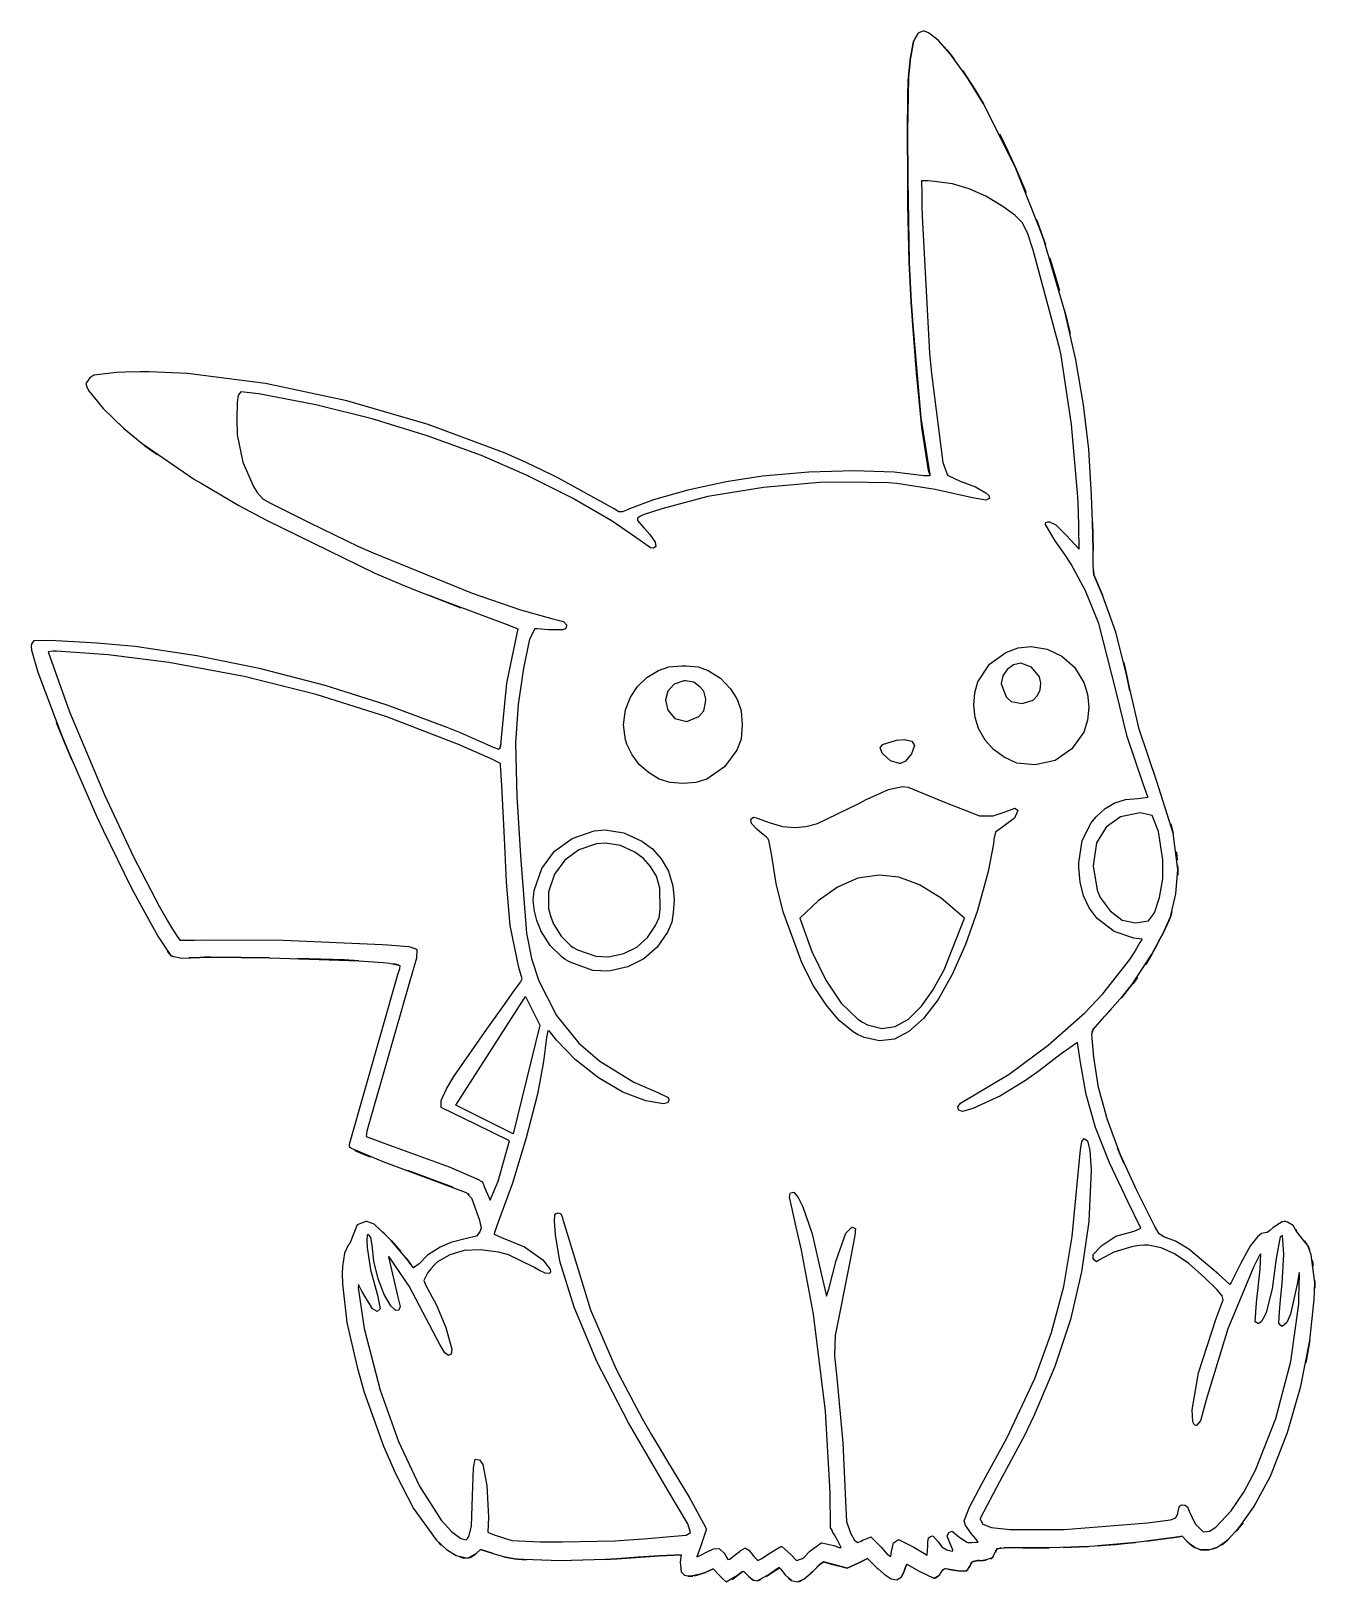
# Model space of a CAD drawing. Extents: x 3 to 91, y 189 to 295.
import ezdxf

# ---------------------------------------------------------------- set-up
doc = ezdxf.new("R2010")
doc.units = 0

msp = doc.modelspace()

# ---------------------------------------------------------------- linework, layer by layer
at = {"layer": 'Layer 1', "color": 7}
for points in [[(64.097933, 295.066595), (64.011666, 295.065651), (63.914527, 295.036817), (63.676761, 294.916279), (63.349528, 294.337836), (63.122763, 293.084112), (63.118987, 293.052442), (63.000104, 291.878503), (62.942672, 288.197152), (62.953781, 284.889939), (63.053993, 279.232958), (63.195801, 276.500543), (63.247088, 275.602657), (63.275213, 275.213156), (63.83957, 268.577372), (64.458135, 264.693558), (64.462152, 264.675833), (64.473503, 264.594293), (64.060367, 264.594777), (62.017341, 264.858806), (59.292315, 264.944589), (56.189652, 264.852452), (53.013714, 264.582724), (50.524626, 264.193111), (47.894321, 263.618489), (45.544198, 262.962946), (43.895658, 262.330567), (43.758575, 262.261081), (43.411854, 262.141016), (43.159198, 262.132509), (42.851474, 262.336004), (39.047695, 264.428626), (38.54451, 264.686482), (36.865497, 265.486282), (35.390687, 266.146638), (30.109365, 268.122417), (24.546218, 269.7376), (18.968186, 270.925045), (13.642212, 271.617613), (11.011662, 271.71688), (10.357925, 271.727988), (9.36361, 271.700808), (8.762815, 271.674574), (7.22301, 271.484078), (6.937029, 271.312254), (6.66712, 270.932679), (6.730698, 270.698222), (6.843671, 270.431385), (7.867294, 269.213249), (9.250873, 267.87245), (10.515569, 266.80534), (14.119871, 264.348742), (14.558768, 264.088287), (17.153866, 262.566681), (19.035666, 261.560076), (26.452255, 257.929304), (28.244007, 257.177009), (29.593079, 256.626319), (35.629398, 254.376052), (36.246738, 254.109689), (36.193087, 253.791801), (35.466114, 250.393077), (35.106597, 246.651029), (35.097852, 246.353704), (35.083435, 246.221586), (34.965025, 245.854538), (34.578123, 245.994693), (33.756815, 246.361504), (32.319822, 246.983335), (31.413901, 247.3518), (27.299561, 248.894678), (23.057885, 250.227544), (18.662273, 251.366173), (14.274324, 252.272942), (10.055636, 252.910224), (7.411143, 253.136882), (5.055939, 253.280817), (4.153799, 253.30847), (3.110797, 253.298076), (2.945354, 253.089618), (2.916046, 252.906921), (2.916288, 252.901487), (2.916046, 252.896054), (2.958353, 252.645762), (3.38496, 251.15299), (5.16796, 246.432569), (7.420124, 241.23986), (7.420124, 241.239618), (7.846495, 240.3155), (9.814131, 236.299343), (11.602768, 233.067661), (12.414859, 231.83109), (12.519088, 231.71008), (12.580302, 231.699686), (13.233714, 231.561967), (14.472501, 231.611292), (15.237795, 231.625945), (17.309618, 231.604674), (19.251451, 231.584112), (25.363401, 231.381561), (27.027288, 231.255825), (27.46075, 231.218245), (28.177829, 231.059893), (28.141904, 230.827563), (28.018294, 230.405445), (24.697846, 218.79723), (24.707773, 218.728926), (24.697846, 218.67693), (24.838, 218.546938), (26.997036, 217.633927), (32.646927, 215.53067), (32.714522, 215.493799), (33.073298, 215.117297), (33.168073, 214.886859), (33.554974, 213.796115), (33.595863, 213.687394), (33.730108, 213.079981), (33.657549, 212.810544), (33.421683, 212.505446), (32.826551, 212.375428), (31.655212, 212.080702), (30.928916, 211.765414), (30.056974, 211.217435), (29.496176, 210.618656), (29.105966, 210.341657), (28.691176, 210.889038), (27.573961, 212.214239), (27.390555, 212.408517), (27.285853, 212.519601), (26.410113, 213.344116), (25.900383, 213.523605), (25.894002, 213.524573), (25.888093, 213.524331), (25.882893, 213.524573), (25.86824, 213.524089), (25.862804, 213.524573), (25.837751, 213.522685), (25.259821, 213.286136), (24.975082, 212.604475), (24.74157, 212.010533), (24.641123, 211.901813), (24.372918, 211.342333), (24.239332, 210.447093), (24.213806, 209.960453), (24.239568, 209.257083), (24.552142, 206.609308), (25.253972, 203.541015), (25.729031, 201.828912), (27.043833, 198.139762), (27.86325, 196.266942), (29.109511, 193.860215), (30.653357, 191.710632), (31.356048, 191.048549), (32.039277, 190.632178), (32.819523, 190.46546), (33.430419, 190.794312), (33.685911, 191.049804), (34.486184, 190.788641), (34.549053, 190.769733), (35.515715, 190.510459), (36.012281, 190.407884), (39.158515, 190.295234), (43.030861, 190.412615), (45.956372, 190.610438), (47.429763, 190.689851), (47.361933, 190.185013), (47.445363, 189.520403), (47.665545, 189.295604), (48.016379, 189.217169), (49.034564, 189.460843), (49.637488, 189.720116), (50.032188, 189.289491), (50.2605, 189.054561), (50.527572, 188.838303), (51.404895, 189.352832), (51.541977, 189.477623), (51.675986, 189.540729), (51.746654, 189.519694), (52.053433, 189.212914), (52.347797, 188.968087), (52.630041, 188.909586), (53.558731, 189.401756), (54.159055, 189.805911), (54.239412, 189.717989), (54.567227, 189.323761), (54.984537, 188.928228), (55.386903, 188.825465), (55.844681, 189.023256), (56.428228, 189.529384), (56.961428, 190.057149), (57.19305, 190.201557), (57.702379, 190.057149), (58.391332, 189.884851), (58.812504, 189.760768), (59.104629, 189.911322), (59.547308, 190.108199), (60.186392, 190.431995), (60.865892, 189.768803), (60.915762, 189.721771), (61.332679, 189.354959), (61.826928, 189.043652), (62.215935, 188.976289), (62.508027, 189.152443), (62.711531, 189.57169), (62.77369, 189.763605), (62.898955, 190.039422), (63.738461, 189.564363), (64.740812, 189.080323), (65.136608, 189.286549), (65.357206, 189.656539), (65.357448, 189.659371), (65.514856, 189.760054), (65.568979, 189.743274), (66.420775, 189.593902), (66.994702, 189.592092), (67.20356, 189.912262), (67.347731, 190.185244), (67.363803, 190.19588), (67.668928, 190.282856), (67.720925, 190.286874), (67.722583, 190.286874), (67.876208, 190.289706), (67.879984, 190.289948), (67.945689, 190.290432), (68.06268, 190.295865), (68.118696, 190.298467), (68.760972, 190.494131), (68.987746, 190.944405), (69.097145, 191.114741), (69.822525, 191.186425), (70.837166, 191.159718), (74.663162, 191.239603), (77.206365, 191.389182), (80.120429, 191.73546), (81.520553, 191.924775), (81.751464, 191.954082), (81.775572, 191.933047), (82.056589, 191.624377), (82.520028, 191.236008), (83.028687, 191.037999), (83.043814, 191.035869), (83.5658, 191.027383), (84.129358, 191.187367), (84.842824, 191.67922), (85.6564, 192.555348), (86.662769, 193.974615), (87.789675, 196.068184), (88.961065, 199.072582), (89.87298, 202.2481), (90.493232, 205.359855), (90.789635, 208.172964), (90.827923, 209.337922), (90.803107, 209.488712), (90.576947, 211.246139), (90.339967, 211.863545), (90.016069, 212.276668), (89.557318, 212.880301), (89.355241, 213.236477), (88.961959, 213.482987), (88.810459, 213.519148), (88.78777, 213.521278), (88.752082, 213.524582), (88.746878, 213.523613), (88.736011, 213.524582), (88.583095, 213.503548), (87.973554, 213.105537), (87.743115, 212.893298), (87.558291, 212.768978), (87.412937, 212.732345), (87.18316, 212.701829), (86.894391, 212.470944), (86.430203, 211.865658), (85.755904, 210.657212), (85.097675, 209.338865), (85.008336, 209.198238), (84.218934, 209.923117), (82.198293, 211.622327), (81.279907, 212.168985), (80.481332, 212.47378), (80.176235, 212.678607), (79.870138, 213.187077), (78.645384, 215.642257), (77.497232, 218.120512), (76.622884, 220.473517), (76.024391, 222.694955), (75.703802, 224.778512), (75.570029, 226.080315), (75.551357, 226.356605), (75.642824, 226.663621), (76.454678, 227.59294), (77.820531, 229.134872), (78.306934, 229.739922), (79.663334, 231.841762), (80.409483, 233.234558), (80.939375, 234.398807), (81.311536, 235.970071), (81.440904, 237.624007), (81.122669, 240.130208), (80.000602, 243.656072), (78.810757, 247.254778), (77.92996, 250.977177), (77.208786, 253.899305), (76.278126, 256.422627), (75.691511, 257.812351), (75.653695, 258.499651), (75.650392, 258.671239), (75.642829, 259.508855), (75.60785, 261.447378), (75.546871, 263.239603), (75.345596, 266.423748), (74.98922, 269.461444), (74.452741, 272.543815), (73.711159, 275.861985), (72.223016, 280.918737), (70.3176, 285.767209), (68.143319, 290.074321), (67.001732, 291.92078), (65.848582, 293.506993), (65.02473, 294.437941), (64.376845, 294.94115), (64.098192, 295.066651), (64.097933, 295.066595)], [(63.676761, 294.916278), (63.349527, 294.337834), (63.122763, 293.084111), (63.118987, 293.05244), (63.000104, 291.878501), (62.987342, 291.67477), (63.00034, 291.878501), (63.119223, 293.05244), (63.122999, 293.084111), (63.349763, 294.337833), (63.676998, 294.916278), (63.676756, 294.916278), (63.676761, 294.916278)], [(65.024653, 294.43791), (65.624975, 293.780627), (65.024653, 294.43791), (65.024653, 294.43791)], [(65.624975, 293.780627), (65.84856, 293.506937), (66.136904, 293.137289), (65.848796, 293.506937), (65.624975, 293.780627), (65.624975, 293.780627)], [(66.713829, 292.343397), (67.57508, 291.02765), (66.713829, 292.343397), (66.713829, 292.343397)], [(62.987335, 291.67477), (62.958737, 290.557554), (62.987335, 291.67477), (62.987335, 291.67477)], [(62.958737, 290.557554), (62.942666, 288.19715), (62.953775, 284.889938), (62.96961, 283.190598), (62.954012, 284.889938), (62.942903, 288.19715), (62.958738, 290.557554), (62.958737, 290.557554)], [(67.575316, 291.027413), (68.143259, 290.07446), (67.575316, 291.027413), (67.575316, 291.027413)], [(69.254803, 288.009254), (69.793439, 286.907874), (69.254803, 288.009254), (69.254803, 288.009254)], [(69.793439, 286.907874), (70.317658, 285.76726), (69.793439, 286.907874), (69.793439, 286.907874)], [(63.905255, 284.802406), (63.90617, 283.881123), (63.916552, 283.097629), (63.935212, 282.394497), (64.446669, 273.003), (64.571697, 271.611387), (65.355425, 265.507718), (65.685168, 264.650394), (66.532198, 264.24066), (67.585612, 263.832388), (68.296291, 263.425498), (68.494826, 263.241147), (68.548599, 263.036066), (68.300311, 262.921842), (67.392735, 263.07854), (64.832928, 263.654568), (62.204205, 264.075689), (61.63106, 264.118703), (58.882816, 264.157464), (56.915697, 264.130521), (53.074577, 263.807671), (49.257627, 263.178938), (46.116512, 262.332154), (44.840711, 261.924219), (44.641472, 261.840788), (44.451053, 261.699794), (44.448669, 261.54214), (44.878764, 261.040989), (44.945415, 260.968666), (45.288828, 260.582476), (45.65473, 260.056386), (45.691323, 259.75006), (45.551235, 259.643451), (45.335456, 259.672347), (44.623273, 260.15705), (42.709193, 261.500252), (39.994254, 263.063647), (36.881326, 264.630825), (33.773276, 265.985375), (30.050299, 267.34677), (26.268057, 268.507182), (22.426615, 269.46659), (18.526037, 270.224973), (17.275665, 270.352575), (17.094424, 270.133405), (17.029487, 269.624651), (17.013433, 268.485221), (17.025736, 267.397314), (17.411466, 265.532829), (18.15784, 263.861795), (18.403639, 263.447714), (18.819374, 262.999363), (19.350447, 262.70842), (21.955231, 261.410163), (25.343505, 259.752423), (26.352711, 259.312581), (33.12735, 256.567523), (36.433716, 255.420591), (38.651043, 254.803547), (39.388478, 254.628478), (39.577289, 254.386866), (39.582, 254.362288), (39.579713, 254.341963), (39.582, 254.299895), (39.514206, 254.118721), (39.309729, 254.045821), (38.909832, 254.038732), (38.361269, 254.056222), (37.599994, 254.120508), (37.40477, 254.127126), (37.055832, 253.417441), (36.629787, 251.430404), (36.28308, 248.936519), (36.100132, 246.305685), (36.178363, 242.57447), (36.209784, 242.279033), (36.431713, 238.568385), (36.846888, 233.266892), (37.196729, 231.528282), (37.700425, 229.999375), (38.902724, 227.621953), (40.427873, 225.741577), (41.861555, 224.495788), (44.205653, 223.059033), (45.846373, 222.36063), (46.535326, 222.020053), (46.600559, 221.866663), (46.591595, 221.809466), (46.495535, 221.6391), (46.220732, 221.579635), (45.027447, 221.783488), (43.453184, 222.379218), (41.780882, 223.358024), (40.200568, 224.590731), (38.902271, 225.948167), (38.417758, 226.557704), (38.295332, 226.586289), (38.225136, 226.129432), (38.014787, 224.47807), (37.593039, 222.241498), (36.821774, 219.252216), (35.878119, 216.140377), (34.939201, 213.536134), (34.649912, 212.773679), (34.626266, 212.651724), (35.134887, 212.43263), (36.705973, 211.781594), (37.960183, 210.893065), (38.466452, 210.22888), (38.49813, 210.044476), (38.391515, 209.965163), (38.114181, 209.973064), (37.74156, 210.167006), (37.33859, 210.392242), (35.564092, 211.258221), (35.464118, 211.287035), (34.92312, 211.422697), (33.692421, 211.588015), (32.57426, 211.52629), (31.588888, 211.243485), (30.756553, 210.745561), (30.498222, 210.503069), (30.288349, 210.28752), (30.088633, 210.026592), (29.804782, 209.475903), (29.897191, 209.246884), (29.931951, 209.189216), (30.690702, 207.782008), (31.327818, 206.259692), (31.737054, 204.768704), (31.696139, 204.434153), (31.495386, 204.329912), (31.242416, 204.51218), (30.920589, 205.086225), (28.801265, 209.093733), (27.449831, 211.1041), (27.386962, 211.087543), (28.04519, 208.337881), (28.195268, 207.690525), (28.100732, 207.446615), (27.899903, 207.411935), (27.561623, 207.736851), (27.093687, 208.50951), (26.679596, 209.596819), (26.383846, 210.791472), (26.27093, 211.886162), (26.18041, 212.420071), (26.103596, 212.535879), (25.986603, 212.629473), (25.932951, 212.585292), (25.910265, 212.25677), (25.94475, 211.744372), (26.168, 210.211092), (26.651193, 208.47025), (26.830584, 207.532424), (26.615011, 207.361176), (26.291186, 207.545088), (25.560925, 208.746775), (25.351279, 209.206155), (25.30945, 208.970598), (25.726295, 206.194271), (26.832472, 201.970465), (28.081501, 198.448406), (29.524018, 195.381239), (30.999672, 193.06476), (31.699815, 192.280464), (32.34811, 191.794763), (32.708066, 191.718663), (32.794805, 191.809892), (32.892652, 191.949808), (33.076648, 192.655725), (33.147201, 194.724762), (33.21124, 196.648897), (33.339585, 197.230043), (33.617443, 197.197219), (33.844832, 196.876443), (34.13395, 195.427422), (34.237707, 193.260355), (34.199655, 192.246186), (34.247161, 192.217327), (34.620591, 192.059922), (35.841754, 191.676187), (37.791659, 191.570446), (39.279465, 191.565461), (42.903475, 191.63877), (45.153408, 191.807953), (46.690138, 191.929675), (47.787105, 192.038524), (48.087185, 192.213997), (47.898577, 192.806011), (46.540531, 195.072621), (43.826192, 199.735786), (41.672921, 203.939255), (40.09996, 207.642227), (39.126552, 210.803898), (38.831591, 212.609354), (38.755248, 213.532055), (38.78548, 213.950864), (38.845037, 214.064545), (38.967701, 214.091484), (39.002918, 214.106622), (39.168374, 214.066252), (39.276374, 213.858221), (39.339951, 213.635821), (39.348458, 213.578147), (41.237346, 207.476133), (42.966464, 203.459885), (43.369201, 202.645194), (43.991028, 201.486148), (44.770502, 200.03403), (45.387842, 198.944942), (45.99549, 197.916357), (46.507656, 197.06929), (47.977026, 194.634438), (49.096606, 192.582945), (49.141748, 192.4383), (49.139461, 192.418222), (49.141748, 192.395766), (48.783918, 191.291077), (48.502665, 190.559347), (48.792187, 190.659559), (49.12402, 190.838707), (49.662205, 191.090447), (50.043177, 191.116178), (50.390135, 190.810108), (50.444254, 190.712969), (50.500271, 190.604017), (50.632389, 190.366487), (50.778452, 190.384233), (51.162044, 190.712992), (51.466458, 190.943666), (51.478258, 190.951716), (51.64181, 191.056181), (51.798744, 191.140084), (51.818822, 191.133727), (51.852392, 191.139855), (52.076919, 191.007029), (52.372118, 190.648491), (52.440896, 190.542845), (52.697571, 190.29539), (52.96653, 190.435544), (53.451753, 190.776826), (54.260772, 191.246923), (54.287711, 191.254973), (54.303535, 191.261102), (54.303535, 191.260864), (54.30628, 191.259492), (54.311951, 191.260864), (54.319726, 191.258577), (54.334133, 191.260864), (54.950764, 190.715608), (55.334933, 190.290887), (55.736856, 190.427741), (55.849591, 190.533149), (56.245477, 190.947229), (56.994459, 191.48492), (57.054254, 191.502894), (57.078586, 191.499235), (57.896112, 191.321505), (58.256068, 191.181823), (58.392915, 191.185482), (58.173583, 191.64163), (57.930144, 192.065639), (57.793773, 192.271497), (57.792401, 192.320658), (57.672811, 192.531716), (57.642305, 194.95191), (57.318021, 200.534102), (56.488459, 207.177925), (55.668096, 211.559566), (55.303887, 213.136237), (55.028543, 214.376588), (54.864277, 215.188443), (54.864277, 215.189358), (54.86382, 215.191188), (54.898808, 215.441949), (54.917971, 215.479773), (55.150554, 215.529254), (55.438881, 215.167794), (55.760785, 214.528477), (55.763529, 214.523264), (56.4095, 212.682009), (57.012625, 209.957503), (57.378019, 208.40021), (57.551025, 208.884253), (58.05492, 210.846338), (58.720947, 212.718279), (59.116353, 213.140866), (59.36641, 213.044674), (59.35955, 212.884428), (59.345829, 212.695118), (59.013525, 210.865079), (57.990043, 205.708449), (57.938566, 204.311336), (58.090824, 202.800436), (58.516891, 198.360282), (58.701308, 194.380324), (58.751375, 192.972713), (59.029359, 192.171897), (59.303872, 191.682705), (59.530182, 191.525483), (59.765109, 191.616717), (59.858232, 191.681237), (60.289802, 191.860861), (60.41719, 191.921603), (60.426886, 191.927045), (60.427343, 191.926588), (60.428258, 191.926826), (60.559905, 191.781472), (61.143446, 191.201), (61.547601, 190.720982), (61.787729, 190.560028), (61.848, 190.906515), (61.980489, 191.508447), (62.316675, 191.745546), (63.371022, 191.203602), (64.273393, 190.65906), (64.333898, 191.291758), (64.333898, 191.3525), (64.336642, 191.541815), (64.381923, 191.84005), (64.517916, 191.949986), (64.654054, 191.987581), (64.70156, 191.960872), (65.038356, 191.582241), (65.283993, 191.237297), (65.619299, 191.030844), (65.994142, 190.939143), (66.006674, 190.9396), (66.043765, 191.024212), (65.839563, 191.507308), (65.650195, 191.968042), (65.769839, 192.209968), (66.004909, 192.298593), (66.429251, 191.944077), (66.991758, 191.541578), (66.991992, 191.541578), (67.064314, 191.52836), (67.101406, 191.52246), (67.102321, 191.52246), (67.334179, 191.525661), (67.767167, 191.563942), (67.753949, 191.584981), (67.604104, 191.781147), (67.296616, 192.152213), (66.911135, 192.714958), (66.879714, 192.776171), (66.809519, 192.984864), (66.81272, 193.004027), (66.809519, 193.022459), (67.189091, 193.944451), (68.021271, 195.557519), (69.749862, 198.731476), (71.648965, 202.757604), (72.801365, 205.924216), (73.630732, 209.054563), (74.209278, 212.48521), (74.609214, 216.552725), (74.774184, 218.436413), (74.870851, 219.002231), (75.023575, 219.205886), (75.254206, 219.050917), (75.430461, 218.391074), (75.508419, 217.054468), (75.349218, 213.523937), (74.851044, 210.063754), (74.099278, 206.810195), (73.036014, 203.593299), (71.603348, 200.243108), (70.923382, 198.824784), (70.809225, 198.619635), (69.244133, 195.678531), (67.930042, 193.211065), (67.916824, 193.174431), (67.905939, 193.126216), (68.086271, 192.778549), (68.689887, 192.550481), (69.97445, 192.420482), (71.946999, 192.411014), (73.65603, 192.428486), (79.372797, 192.867144), (80.94167, 193.072769), (81.309405, 193.214677), (81.449111, 193.505285), (81.451855, 193.553024), (81.484465, 193.786772), (81.554804, 194.019776), (81.713488, 194.099697), (81.930217, 194.093066), (82.105049, 193.977887), (82.223997, 193.681583), (82.632642, 192.815848), (83.161823, 192.279336), (83.228945, 192.25569), (83.250441, 192.250019), (83.251356, 192.250019), (83.616172, 192.311902), (84.055913, 192.581014), (85.099827, 193.693868), (85.959213, 194.977315), (86.766047, 196.488751), (88.166413, 200.019466), (89.189639, 203.933773), (89.724436, 207.879433), (89.741679, 208.323767), (89.78682, 209.857423), (89.783618, 209.927148), (89.764226, 210.02216), (89.616746, 209.215034), (89.153033, 207.164245), (88.902976, 206.609065), (88.591473, 206.327103), (88.492917, 206.385956), (88.373559, 206.560379), (88.410194, 207.325437), (88.488658, 208.15383), (88.59478, 209.270338), (88.708993, 211.276392), (88.626475, 212.556039), (88.465992, 212.459372), (88.17694, 210.981257), (87.910742, 208.908718), (87.492716, 207.291638), (87.414485, 207.088849), (87.41357, 207.086105), (87.186313, 206.662584), (86.961913, 206.508711), (86.960998, 206.508711), (86.736233, 206.64414), (86.825098, 207.973356), (87.076806, 210.260014), (87.14086, 211.312706), (87.042065, 211.201151), (86.659891, 210.441527), (84.876638, 206.167101), (83.398772, 201.305285), (82.997725, 199.854513), (82.722346, 199.550646), (82.716217, 199.551104), (82.711644, 199.550646), (82.584255, 199.582067), (82.560152, 199.602648), (82.482392, 199.799286), (82.440086, 200.611379), (82.86656, 203.151166), (84.08081, 206.865127), (84.562488, 208.156529), (84.487291, 208.427683), (84.120514, 208.870299), (83.27652, 209.677425), (82.193239, 210.631252), (81.216796, 211.304427), (80.303672, 211.716503), (79.410351, 211.887036), (79.165256, 211.890695), (78.823265, 211.877934), (78.372313, 211.816246), (77.055296, 211.412954), (76.090379, 210.892127), (75.888074, 210.753012), (75.735856, 210.86281), (75.656212, 210.974132), (75.652402, 211.251042), (76.152068, 211.783622), (76.216587, 211.841762), (76.230537, 211.85498), (76.245904, 211.867969), (77.200614, 212.506572), (78.4567, 212.857321), (78.910484, 213.055143), (78.023708, 214.895106), (76.759538, 217.53574), (75.814472, 219.956931), (75.164949, 222.227994), (74.787406, 224.418247), (74.567603, 225.772522), (73.465041, 225.004862), (71.95053, 223.832108), (71.016011, 223.166082), (69.293059, 222.124361), (67.419989, 221.265377), (66.698826, 221.058083), (66.452622, 221.141057), (66.408899, 221.258996), (66.381732, 221.386152), (66.40181, 221.405041), (66.576233, 221.635006), (69.895263, 223.608976), (72.574611, 225.602221), (75.0715, 227.803905), (76.315158, 229.123672), (78.156544, 231.47367), (78.493101, 231.981582), (78.521915, 232.041144), (78.805771, 232.539836), (78.998155, 232.818016), (79.016358, 232.857029), (78.428326, 232.926753), (77.087954, 233.373806), (75.927065, 234.26637), (75.376691, 235.008131), (74.987384, 235.835091), (74.754344, 236.76027), (74.672769, 237.79669), (74.671854, 237.887211), (74.671621, 237.908021), (74.672993, 237.977979), (74.67528, 238.097098), (74.904093, 239.627705), (75.50344, 240.821473), (75.83267, 241.222321), (75.840445, 241.231057), (75.871637, 241.263895), (76.474885, 241.811962), (77.13186, 242.192679), (77.86546, 242.417792), (78.698584, 242.499046), (79.385886, 242.576331), (79.391329, 242.597141), (79.079588, 243.493132), (77.983573, 246.740044), (77.217172, 249.830312), (76.047488, 254.489191), (75.13594, 256.719549), (74.133313, 258.555311), (73.706939, 259.20952), (73.041384, 260.137656), (72.390012, 261.25487), (72.417549, 261.399003), (72.5616, 261.447256), (72.582181, 261.445838), (72.597548, 261.447256), (72.609851, 261.444421), (72.668704, 261.447256), (73.092815, 261.230978), (73.823497, 260.511322), (74.685927, 259.575386), (74.669371, 261.05232), (74.63795, 262.173788), (74.601544, 263.153212), (74.163317, 268.102347), (73.451476, 272.830217), (73.360955, 273.28164), (71.545337, 280.047079), (71.143403, 281.234578), (70.790982, 281.944565), (70.294474, 282.455444), (69.460281, 283.045618), (68.29202, 283.755344), (67.162755, 284.264289), (66.012866, 284.594406), (64.782732, 284.767647), (64.347143, 284.802132), (63.905255, 284.802406)], [(70.317658, 285.76726), (71.071607, 283.994653), (70.317658, 285.76726), (70.317658, 285.76726)], [(62.969609, 283.190598), (63.053985, 279.232956), (63.120871, 277.858832), (63.054221, 279.232956), (62.969609, 283.190598), (62.969609, 283.190598)], [(71.77994, 282.163431), (72.381446, 280.449674), (71.77994, 282.163431), (71.77994, 282.163431)], [(72.687279, 279.510429), (73.028565, 278.395577), (72.687279, 279.510429), (72.687279, 279.510429)], [(73.028565, 278.395577), (73.338181, 277.302469), (73.028565, 278.395577), (73.028565, 278.395577)], [(63.120871, 277.858594), (63.195793, 276.500542), (63.247081, 275.602656), (63.275206, 275.213155), (63.540862, 271.655178), (63.275443, 275.213155), (63.247318, 275.602656), (63.196031, 276.500542), (63.120871, 277.858594), (63.120871, 277.858594)], [(73.711138, 275.861929), (74.065186, 274.353559), (73.711138, 275.861929), (73.711138, 275.861929)], [(63.540862, 271.655178), (63.917363, 267.907413), (63.540862, 271.655178), (63.540862, 271.655178)], [(63.917363, 267.907413), (64.383441, 264.971975), (63.917363, 267.907413), (63.917363, 267.907413)], [(10.718105, 266.658079), (11.54934, 266.06272), (10.718105, 266.658079), (10.718105, 266.658079)], [(64.383441, 264.971739), (64.458127, 264.693557), (64.462375, 264.676068), (64.458357, 264.693557), (64.383435, 264.971739), (64.383441, 264.971739)], [(75.607828, 261.447322), (75.642807, 259.508799), (75.607828, 261.447322), (75.607828, 261.447322)], [(75.668569, 258.113402), (75.691258, 257.812296), (76.277873, 256.422571), (75.691494, 257.812296), (75.668569, 258.113402), (75.668569, 258.113402)], [(30.123903, 256.415954), (32.347461, 255.543594), (30.123903, 256.415954), (30.123903, 256.415954)], [(71.400061, 252.905678), (71.400299, 252.905678), (72.491968, 252.730853), (73.498611, 252.248126), (74.360776, 251.480322), (75.019013, 250.450266), (75.269965, 249.648729), (75.351776, 248.750947), (75.264725, 247.852092), (75.009088, 247.047336), (74.181734, 245.897785), (73.043154, 245.098889), (71.683641, 244.794599), (70.420884, 244.909338), (69.553607, 245.318266), (68.833393, 245.844662), (68.250824, 246.497042), (67.796483, 247.28392), (67.559618, 248.042454), (67.473527, 248.894113), (67.539343, 249.741302), (67.758202, 250.486427), (68.539991, 251.6905), (69.66269, 252.506488), (70.524963, 252.812825), (71.400074, 252.905678), (71.400061, 252.905678)], [(4.429159, 252.577391), (4.093782, 252.532488), (5.539282, 248.438952), (7.936319, 242.751491), (9.94343, 238.496863), (11.695421, 235.124798), (12.234058, 234.166409), (12.2572, 234.114179), (12.600852, 233.546233), (12.684279, 233.41766), (12.900774, 233.091265), (13.098596, 232.799612), (14.120092, 232.786394), (14.89271, 232.8228), (20.185279, 232.778576), (26.984714, 232.486242), (27.333798, 232.461636), (28.783939, 232.360131), (29.277043, 232.20331), (29.338732, 232.140913), (29.306645, 231.546413), (28.844294, 229.902231), (25.914533, 219.703135), (25.869849, 219.343888), (27.029133, 218.903574), (31.544448, 217.271356), (33.598642, 216.378439), (33.67971, 216.306117), (33.837115, 216.23261), (33.936618, 215.916853), (34.074882, 215.589512), (34.3585, 214.979732), (34.894298, 216.280587), (35.682279, 219.041125), (33.356388, 220.177011), (31.012295, 221.331332), (30.997774, 221.817562), (31.376033, 222.615878), (31.873545, 223.450423), (34.138222, 226.700437), (35.225893, 228.216604), (35.989057, 229.287494), (36.43481, 229.906723), (36.555347, 230.147088), (36.330815, 230.917342), (35.726929, 233.802882), (35.474056, 236.761502), (35.345959, 239.786751), (35.14719, 243.394594), (35.073212, 244.779585), (35.066352, 244.885235), (34.378112, 245.232664), (32.188588, 246.204288), (27.289013, 248.085761), (22.444615, 249.62153), (17.513814, 250.851696), (12.35503, 251.816355), (8.190914, 252.325017), (4.656014, 252.576922), (4.429123, 252.577379), (4.429159, 252.577391)], [(77.746301, 251.820409), (77.929707, 250.977121), (78.167708, 249.869832), (77.929943, 250.977121), (77.746301, 251.820409), (77.746301, 251.820409)], [(47.541038, 251.586152), (47.541276, 251.586152), (47.784239, 251.583316), (48.599831, 251.51114), (49.290952, 251.260229), (50.119701, 250.731582), (50.820593, 250.001443), (51.189298, 249.431374), (51.294944, 249.225514), (51.55204, 248.493025), (51.605976, 247.531377), (51.539448, 246.560085), (51.253109, 245.794696), (50.407806, 244.660287), (49.202325, 243.82545), (48.449015, 243.596726), (47.568691, 243.520484), (46.688367, 243.596726), (45.935059, 243.82545), (45.191834, 244.268914), (44.56848, 244.830675), (44.076073, 245.487487), (43.725686, 246.216104), (43.628547, 246.518866), (43.487587, 247.536726), (43.630377, 248.570596), (43.969136, 249.442717), (44.450664, 250.175224), (45.083137, 250.777944), (45.874729, 251.260701), (46.591104, 251.522243), (47.510962, 251.584734), (47.540965, 251.586152), (47.541038, 251.586152)], [(70.706214, 251.766194), (70.203788, 251.649791), (69.77103, 251.339565), (69.467059, 250.896168), (69.350996, 250.380251), (69.351238, 250.359453), (69.694888, 249.464641), (69.711432, 249.444551), (69.820625, 249.332286), (70.045391, 249.133281), (70.791623, 248.992545), (71.537454, 249.231602), (71.847808, 249.548775), (72.030561, 249.946824), (72.075303, 250.387399), (71.971625, 250.832148), (71.432858, 251.479123), (70.70622, 251.766194), (70.706214, 251.766194)], [(47.726367, 250.552312), (47.616702, 250.547109), (46.962471, 250.31791), (46.529684, 249.846134), (46.368489, 249.222724), (46.52903, 248.538626), (47.014015, 247.977065), (47.82326, 247.770087), (48.647413, 248.1106), (48.987759, 248.501813), (49.111838, 249.075845), (49.130036, 249.298957), (48.996972, 249.855792), (48.745734, 250.130192), (48.312037, 250.471242), (47.726367, 250.552309), (47.726367, 250.552312)], [(4.664061, 247.687871), (5.700917, 245.147843), (4.664061, 247.687871), (4.664061, 247.687871)], [(62.707448, 246.525719), (62.707681, 246.525719), (63.235891, 246.412852), (63.421451, 246.1296), (63.21581, 245.561192), (62.79017, 245.058001), (62.506081, 244.912649), (62.464965, 244.900849), (62.436608, 244.895636), (62.380358, 244.890925), (61.775778, 245.071729), (61.196728, 245.604219), (61.073593, 245.998448), (61.077252, 246.015466), (61.221188, 246.178073), (61.225304, 246.182555), (62.186057, 246.49997), (62.707439, 246.525733), (62.707448, 246.525719)], [(35.056951, 246.084725), (34.997864, 245.901792), (35.056951, 246.084725), (35.056951, 246.084725)], [(62.58289, 243.320611), (62.583128, 243.320611), (62.985628, 243.271687), (65.472239, 242.239559), (67.873763, 241.305753), (68.794338, 241.304838), (69.488253, 241.528423), (70.29785, 241.822004), (70.480436, 241.670232), (70.268987, 241.157154), (69.550884, 240.614229), (68.971126, 240.190933), (68.850822, 239.697204), (68.81373, 239.37884), (68.461362, 237.492532), (67.718023, 234.825373), (66.910517, 232.497734), (66.005098, 230.442081), (65.03486, 228.724933), (64.032895, 227.412812), (63.037155, 226.524053), (62.039484, 226.016863), (61.019802, 225.884857), (59.958033, 226.121648), (59.566167, 226.303636), (59.204084, 226.517058), (58.263341, 227.296627), (57.357453, 228.356651), (56.503623, 229.663048), (55.719058, 231.181733), (54.42654, 234.719636), (53.952998, 236.670686), (53.617541, 238.69769), (53.431066, 239.631733), (53.422559, 239.651811), (53.386611, 239.731223), (53.379293, 239.742794), (53.28783, 239.847259), (52.810406, 240.22518), (52.810173, 240.22518), (52.60786, 240.403857), (52.263049, 240.778521), (52.205593, 241.037978), (52.208337, 241.050052), (52.209252, 241.052796), (52.20949, 241.053711), (52.229568, 241.101455), (52.394067, 241.2071), (52.595433, 241.163148), (52.597263, 241.162691), (52.650911, 241.144945), (53.534142, 240.823513), (54.36949, 240.582144), (55.237497, 240.512951), (55.975792, 240.565065), (56.76444, 240.785299), (59.518459, 242.113496), (59.747007, 242.230727), (60.063001, 242.392861), (61.630566, 243.115594), (62.582698, 243.320762), (62.58289, 243.320611)], [(78.878879, 241.509651), (77.518935, 241.248014), (76.547801, 240.529578), (75.880572, 239.448463), (75.650754, 237.871053), (75.919806, 236.213336), (76.13961, 235.715824), (76.814914, 234.809483), (77.639945, 234.167747), (78.540562, 233.985545), (79.444695, 234.116459), (79.85454, 234.652911), (80.197068, 235.701856), (80.410098, 237.000574), (80.431447, 238.286342), (80.119152, 240.229111), (79.685061, 241.323172), (78.878879, 241.509651), (78.878879, 241.509651)], [(42.221571, 240.343582), (43.518166, 240.144225), (44.736543, 239.581126), (45.465774, 239.042825), (46.067415, 238.359211), (46.571545, 237.518286), (46.864378, 236.509794), (46.965773, 235.58211), (46.888481, 234.669592), (46.788635, 234.012182), (46.494489, 233.344862), (45.799305, 232.302088), (44.889155, 231.502113), (43.779678, 230.955359), (42.48651, 230.672247), (41.397422, 230.721647), (39.840129, 231.272098), (39.485135, 231.457868), (39.29582, 231.616691), (38.461115, 232.413676), (37.834249, 233.420496), (37.819339, 233.448166), (37.55439, 234.146098), (37.392732, 234.776674), (37.303456, 235.503933), (37.380429, 236.202086), (37.89635, 237.702454), (38.767022, 238.897132), (39.967959, 239.761763), (41.474674, 240.271987), (42.221534, 240.3436), (42.221571, 240.343582)], [(80.957083, 240.762175), (81.122527, 240.130183), (80.957083, 240.762175), (80.957083, 240.762175)], [(42.247119, 239.437355), (41.645851, 239.379685), (40.432869, 238.968927), (39.466042, 238.272849), (38.765095, 237.311067), (38.349747, 236.103198), (38.359669, 234.95573), (38.489661, 234.448056), (38.703083, 233.886021), (38.714905, 233.863804), (39.219632, 233.053282), (39.89168, 232.411684), (40.044124, 232.28382), (40.329868, 232.134212), (41.583456, 231.69106), (42.460306, 231.651354), (43.501367, 231.879254), (44.394551, 232.319381), (45.127267, 232.963362), (45.686924, 233.802827), (45.923724, 234.340136), (46.004104, 234.869464), (45.984723, 236.350891), (45.748847, 237.162745), (45.343038, 237.839644), (44.858714, 238.389976), (44.271675, 238.823324), (43.290882, 239.276634), (42.247121, 239.437118), (42.247119, 239.437355)], [(81.356748, 238.840433), (81.411344, 238.260435), (81.356748, 238.840433), (81.356748, 238.840433)], [(60.989592, 237.253374), (59.527551, 237.030783), (58.142104, 236.426927), (56.822556, 235.494873), (55.558211, 234.287687), (56.380346, 232.009903), (57.33954, 230.046556), (58.399547, 228.477198), (59.524125, 227.381382), (59.852404, 227.16796), (60.207681, 226.985971), (61.170322, 226.749181), (62.094802, 226.881187), (62.999326, 227.388378), (63.902099, 228.27714), (64.679015, 229.371418), (65.437987, 230.768638), (66.827892, 234.304701), (65.244986, 235.656117), (63.748939, 236.574902), (62.332793, 237.095755), (60.989592, 237.253374), (60.989592, 237.253374)], [(81.42978, 237.936403), (81.440647, 237.623952), (81.438517, 237.250522), (81.440876, 237.623952), (81.429768, 237.936403), (81.42978, 237.936403)], [(80.846473, 234.163586), (80.577273, 233.573898), (80.846473, 234.163586), (80.846473, 234.163586)], [(81.047605, 234.736256), (80.939122, 234.398751), (80.846473, 234.163586), (80.939358, 234.398751), (81.047605, 234.736256), (81.047605, 234.736256)], [(80.242605, 232.894162), (79.869412, 232.197174), (80.242605, 232.894162), (80.242605, 232.894162)], [(80.577273, 233.573898), (80.40923, 233.234503), (80.242605, 232.894162), (80.409466, 233.234503), (80.577273, 233.573898), (80.577273, 233.573898)], [(12.250347, 232.025348), (12.414846, 231.831307), (12.250347, 232.025348), (12.250347, 232.025348)], [(12.477714, 231.750712), (12.519074, 231.71006), (12.580288, 231.699665), (12.643394, 231.665394), (12.580288, 231.699901), (12.519074, 231.710296), (12.477714, 231.750711), (12.477714, 231.750712)], [(14.799357, 231.620958), (14.472488, 231.611507), (13.754937, 231.576055), (14.472488, 231.611271), (14.799357, 231.620964), (14.799357, 231.620958)], [(15.237782, 231.626156), (14.799357, 231.620953), (15.237782, 231.625914), (17.309605, 231.604643), (19.251438, 231.584081), (17.309605, 231.604879), (15.237782, 231.62615), (15.237782, 231.626156)], [(79.869412, 232.197174), (79.663081, 231.841707), (79.247817, 231.123918), (79.663317, 231.841707), (79.869412, 232.197174), (79.869412, 232.197174)], [(24.377582, 231.437551), (25.363388, 231.381537), (24.377582, 231.437551), (24.377582, 231.437551)], [(27.726156, 231.179932), (28.088004, 231.100756), (27.726156, 231.179932), (27.726156, 231.179932)], [(78.135802, 229.53708), (77.820278, 229.134816), (77.583222, 228.844818), (77.820514, 229.134816), (78.135802, 229.53708), (78.135802, 229.53708)], [(78.407838, 229.847877), (78.306681, 229.739866), (78.135802, 229.537317), (78.306917, 229.739866), (78.407838, 229.847877), (78.407838, 229.847877)], [(78.689328, 230.232651), (78.407838, 229.847877), (78.689328, 230.232651), (78.689328, 230.232651)], [(76.855506, 228.023036), (76.454425, 227.592885), (76.148591, 227.26956), (76.454661, 227.592885), (76.855506, 228.023036), (76.855506, 228.023036)], [(75.691258, 226.738723), (75.642571, 226.663565), (75.587265, 226.517739), (75.642807, 226.663565), (75.691258, 226.738723), (75.691258, 226.738723)], [(24.732813, 218.621364), (24.776773, 218.586384), (24.732813, 218.621364), (24.732813, 218.621364)], [(25.089225, 218.386198), (25.509451, 218.192156), (25.089225, 218.386198), (25.089225, 218.386198)], [(25.509451, 218.192156), (26.133409, 217.9473), (25.509451, 218.192156), (25.509451, 218.192156)], [(77.323475, 218.54715), (77.758591, 217.51242), (77.323475, 218.54715), (77.323475, 218.54715)], [(28.71598, 217.014672), (31.793699, 215.868387), (28.71598, 217.014672), (28.71598, 217.014672)], [(32.81803, 215.424762), (32.909733, 215.343457), (32.81803, 215.424762), (32.81803, 215.424762)], [(26.998441, 212.810757), (27.285604, 212.519577), (27.390306, 212.408493), (27.573712, 212.214215), (28.232885, 211.472793), (27.573948, 212.214215), (27.390542, 212.408493), (27.28584, 212.519577), (26.998441, 212.810757), (26.998441, 212.810757)], [(80.134358, 212.732525), (80.213771, 212.63964), (80.134358, 212.732525), (80.134358, 212.732525)], [(89.540994, 212.960364), (89.557066, 212.880243), (89.540994, 212.960364), (89.540994, 212.960364)], [(90.105156, 212.193653), (90.267054, 211.986848), (90.105156, 212.193653), (90.105156, 212.193653)], [(90.339849, 211.863475), (90.468895, 211.578913), (90.339849, 211.863475), (90.339849, 211.863475)], [(28.581261, 211.036731), (28.690927, 210.889014), (28.922311, 210.565927), (28.691163, 210.889014), (28.581261, 211.036731), (28.581261, 211.036731)], [(29.022523, 210.438535), (29.105717, 210.341633), (29.105959, 210.341633), (29.022528, 210.438535), (29.022523, 210.438535)], [(90.669082, 210.83749), (90.726277, 210.473751), (90.669082, 210.83749), (90.669082, 210.83749)], [(90.802855, 209.488654), (90.827671, 209.337864), (90.838779, 208.944582), (90.827913, 209.337864), (90.80286, 209.488654), (90.802855, 209.488654)], [(90.493003, 205.35966), (90.221439, 203.826709), (90.493003, 205.35966), (90.493003, 205.35966)], [(85.912348, 192.875778), (85.656148, 192.55529), (85.447216, 192.30547), (85.656384, 192.55529), (85.912348, 192.875778), (85.912348, 192.875778)], [(30.831764, 191.521032), (31.008316, 191.347553), (30.831764, 191.521032), (30.831764, 191.521032)], [(75.326574, 191.262941), (74.662909, 191.239778), (73.621798, 191.190618), (74.663146, 191.239542), (75.326574, 191.262941), (75.326574, 191.262941)], [(78.545393, 191.53285), (75.959749, 191.294847), (78.545393, 191.53285), (78.545393, 191.53285)], [(81.751211, 191.954257), (81.5203, 191.92495), (80.120177, 191.735636), (79.294378, 191.626207), (80.120413, 191.7354), (81.520537, 191.924714), (81.751449, 191.954021), (81.751211, 191.954257)], [(82.282522, 191.406404), (82.642715, 191.168875), (82.282522, 191.406404), (82.282522, 191.406404)], [(84.842639, 191.679148), (84.46921, 191.379224), (84.842639, 191.679148), (84.842639, 191.679148)], [(31.698687, 190.811044), (32.039028, 190.632365), (31.698687, 190.811044), (31.698687, 190.811044)], [(32.283884, 190.537354), (32.461145, 190.488193), (32.283884, 190.537354), (32.283884, 190.537354)], [(32.461145, 190.488193), (32.646914, 190.461485), (32.461145, 190.488193), (32.461145, 190.488193)], [(32.981346, 190.500483), (32.819448, 190.465504), (32.981346, 190.500483), (32.981346, 190.500483)], [(33.357375, 190.725486), (32.981346, 190.500483), (33.357375, 190.725486), (33.357375, 190.725486)], [(33.685662, 191.049991), (33.43017, 190.7945), (33.357375, 190.725486), (33.430406, 190.794263), (33.685898, 191.049755), (34.486171, 190.788591), (34.54904, 190.769683), (34.548798, 190.769925), (34.485929, 190.788833), (33.685662, 191.049991)], [(35.295426, 190.551534), (35.515702, 190.51041), (36.012268, 190.407834), (36.222618, 190.381127), (36.012032, 190.408071), (35.515465, 190.510646), (35.295426, 190.551534), (35.295426, 190.551534)], [(36.222618, 190.381127), (36.841376, 190.338585), (36.222618, 190.381127), (36.222618, 190.381127)], [(44.489113, 190.519627), (43.030612, 190.412798), (42.223485, 190.361984), (43.030848, 190.412562), (44.489113, 190.519627), (44.489113, 190.519627)], [(47.429514, 190.690034), (45.956123, 190.610622), (44.489113, 190.519627), (45.956359, 190.610384), (47.429514, 190.689797), (47.429514, 190.690034)], [(60.186143, 190.432179), (59.547059, 190.108383), (59.10438, 189.911505), (58.812253, 189.760951), (58.391083, 189.885034), (57.702129, 190.057331), (57.192799, 190.20174), (57.087625, 190.145252), (57.193037, 190.201504), (57.702365, 190.057095), (58.391319, 189.884798), (58.81249, 189.760715), (59.104616, 189.911269), (59.547295, 190.108146), (60.186379, 190.431942), (60.186143, 190.432179)], [(67.347477, 190.185195), (67.272791, 190.076948), (67.347713, 190.185195), (67.347471, 190.185195), (67.347477, 190.185195)], [(67.668673, 190.282807), (67.420508, 190.222538), (67.668673, 190.282807), (67.668673, 190.282807)], [(67.87335, 190.289661), (67.722561, 190.287059), (67.720673, 190.287059), (67.668913, 190.2828), (67.72091, 190.286817), (67.722326, 190.286817), (67.873353, 190.289649), (67.87335, 190.289661)], [(68.315084, 190.322041), (68.118443, 190.298642), (68.062664, 190.29581), (68.11868, 190.298412), (68.315084, 190.322047), (68.315084, 190.322041)], [(68.813069, 190.537117), (68.63699, 190.420361), (68.813069, 190.537117), (68.813069, 190.537117)], [(68.989856, 190.99894), (68.987497, 190.94458), (68.983951, 190.875331), (68.987726, 190.944344), (68.989856, 190.99894), (68.989856, 190.99894)], [(69.035235, 191.083317), (69.015855, 191.064881), (69.035235, 191.083317), (69.035235, 191.083317)], [(69.345323, 191.160129), (69.035235, 191.083317), (69.345323, 191.160129), (69.345323, 191.160129)], [(69.822273, 191.1866), (69.55071, 191.175249), (69.822509, 191.186358), (70.83715, 191.159651), (72.625829, 191.160135), (70.836914, 191.159893), (69.822273, 191.1866)], [(82.897026, 191.069845), (83.028672, 191.037938), (83.043798, 191.035808), (83.028434, 191.038168), (82.897026, 191.069839), (82.897026, 191.069845)], [(83.043798, 191.035811), (83.565654, 191.027304), (83.043798, 191.035811), (83.043798, 191.035811)], [(84.129342, 191.187309), (83.84218, 191.086152), (84.129342, 191.187309), (84.129342, 191.187309)], [(48.230969, 189.226097), (48.01613, 189.217348), (47.916627, 189.223023), (48.016366, 189.217118), (48.230969, 189.226097), (48.230969, 189.226097)], [(48.603453, 189.303855), (48.348434, 189.24335), (48.603453, 189.303855), (48.603453, 189.303855)], [(48.884235, 189.399575), (48.603453, 189.303855), (48.884235, 189.399575), (48.884235, 189.399575)], [(49.637238, 189.720299), (49.034315, 189.461027), (48.884471, 189.399575), (49.034551, 189.460789), (49.637475, 189.720063), (49.637238, 189.720299)], [(51.616177, 189.520349), (51.541727, 189.477807), (51.404646, 189.353016), (50.920606, 189.00322), (51.404881, 189.352778), (51.541964, 189.47757), (51.616177, 189.520349), (51.616177, 189.520349)], [(51.675737, 189.540911), (51.616177, 189.520349), (51.675973, 189.540675), (51.74664, 189.51964), (51.746398, 189.519882), (51.675731, 189.540917), (51.675737, 189.540911)], [(54.158805, 189.806094), (53.558482, 189.401939), (53.249576, 189.198681), (53.558718, 189.401703), (54.159041, 189.805858), (54.158805, 189.806094)], [(56.266554, 189.373578), (55.975845, 189.120686), (56.266554, 189.373578), (56.266554, 189.373578)], [(57.087625, 190.145252), (56.961179, 190.057331), (56.427979, 189.529567), (56.266554, 189.373578), (56.428215, 189.529331), (56.961415, 190.057095), (57.087625, 190.145252), (57.087625, 190.145252)], [(62.668266, 189.444245), (62.507786, 189.152593), (62.668266, 189.444245), (62.668266, 189.444245)], [(62.844345, 189.943175), (62.773441, 189.763788), (62.711281, 189.571873), (62.668266, 189.444245), (62.711517, 189.571637), (62.773677, 189.763552), (62.844345, 189.943175), (62.844345, 189.943175)], [(62.898705, 190.039606), (62.874361, 190.00368), (62.898941, 190.039369), (62.898699, 190.039611), (62.898705, 190.039606)], [(65.038361, 189.205061), (64.834156, 189.096105), (65.038361, 189.205061), (65.038361, 189.205061)], [(65.3969, 189.699974), (65.357193, 189.659322), (65.356951, 189.65672), (65.352691, 189.614178), (65.357181, 189.656484), (65.357423, 189.659316), (65.396893, 189.699968), (65.3969, 189.699974)], [(65.701552, 189.703755), (66.393341, 189.596926), (65.701552, 189.703755), (65.701552, 189.703755)], [(66.953959, 189.5792), (66.78757, 189.566673), (66.953959, 189.5792), (66.953959, 189.5792)], [(67.029353, 189.609925), (66.954195, 189.5792), (67.029353, 189.609925), (67.029353, 189.609925)], [(67.086076, 189.662395), (67.059369, 189.633087), (67.086076, 189.662395), (67.086076, 189.662395)], [(67.272791, 190.076948), (67.203305, 189.912214), (67.155326, 189.789785), (67.203542, 189.912214), (67.272791, 190.076948), (67.272791, 190.076948)], [(50.596809, 188.850304), (50.527323, 188.838481), (50.527565, 188.838239), (50.596815, 188.850292), (50.596809, 188.850304)], [(52.279132, 189.012438), (52.415505, 188.935625), (52.279132, 189.012438), (52.279132, 189.012438)], [(52.893872, 188.995657), (52.629872, 188.909626), (52.893872, 188.995657), (52.893872, 188.995657)], [(54.782054, 189.08996), (54.984367, 188.928298), (54.782054, 189.08996), (54.782054, 189.08996)], [(55.721063, 188.945316), (55.493224, 188.846522), (55.721063, 188.945316), (55.721063, 188.945316)], [(64.688801, 189.090196), (64.740798, 189.080274), (64.786177, 189.084533), (64.740562, 189.080516), (64.688801, 189.090208), (64.688801, 189.090196)]]:
    msp.add_lwpolyline(points, dxfattribs=at)
for points in [[(21.138438, 231.54249), (24.377582, 231.437551), (21.138438, 231.54249), (21.138438, 231.54249)], [(36.777089, 228.933921), (37.755096, 226.978144), (35.921511, 219.521612), (32.009721, 221.477389), (36.777089, 228.933921)]]:
    msp.add_lwpolyline(points, close=True, dxfattribs=at)

doc.saveas('drawing.dxf')
